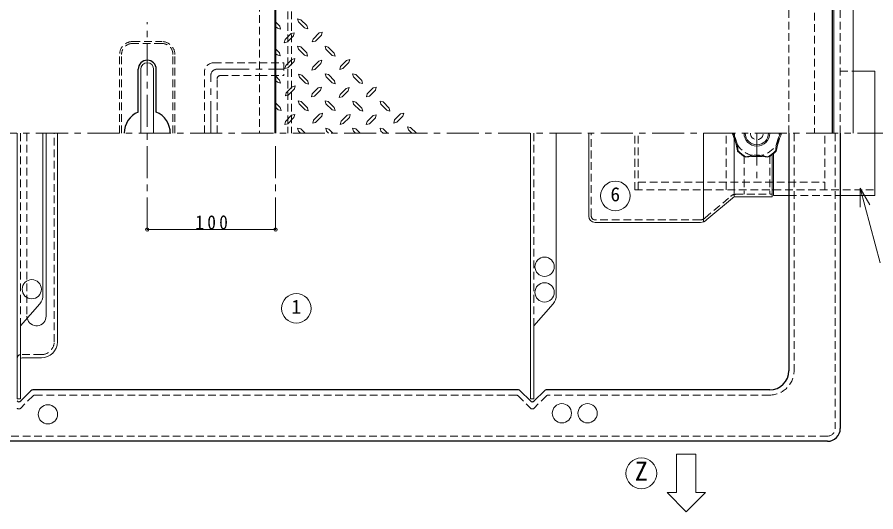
# Model space of a CAD drawing. Units: millimetres at full size, sheet at 1:5; details may follow other scales. Extents: x -1061 to 964, y -679 to 726.
# Drawn here: x -394 to 275, y 27 to 413 of the extents above; entities that cross this region are included whole.
import ezdxf
from ezdxf.enums import TextEntityAlignment as Align

# ---------------------------------------------------------------- set-up
doc = ezdxf.new("R2010")
doc.units = ezdxf.units.MM
doc.header["$LTSCALE"] = 5
doc.header["$PDMODE"] = 32
doc.header["$PDSIZE"] = 2.5
doc.linetypes.add('CHAIN1', pattern=[8, 5, -1, 1, -1])
doc.linetypes.add('DASHED1', pattern=[1.8, 1.2, -0.6])
doc.layers.add('0-0', color=4, linetype='Continuous', lineweight=9)
doc.styles.add('ＭＳ ゴシック', font='')
doc.styles.get('ＭＳ ゴシック').set_extended_font_data('MS Gothic')

msp = doc.modelspace()

# ---------------------------------------------------------------- linework, layer by layer
at = {"layer": '0-0', "color": 7, "lineweight": 18}
for p, q in [((257.099, 572.457), (257.099, 322.457)), ((242.099, 557.457), (242.099, 322.457)), ((-297.901, 322.457), (-297.901, 372.457)), ((-287.901, 322.457), (-287.901, 372.457)), ((274.099, 370.957), (257.099, 370.957)), ((274.099, 370.957), (274.099, 273.957)), ((-394.151, 115.457), (-394.151, 322.457)), ((-374.151, 322.457), (-374.151, 196.214)), ((5.849, 115.457), (5.849, 322.457)), ((25.849, 196.214), (25.849, 322.457)), ((51.099, 322.457), (51.099, 257.957)), ((194.099, 305.836), (194.099, 272.907)), ((195.099, 306.625), (195.099, 273.957)), ((262.657, 279.8), (270.157, 266.809)), ((262.657, 279.8), (278.256, 221.583)), ((262.657, 279.8), (262.657, 264.8)), ((143.173, 255.166), (163.211, 271.96)), ((165.398, 272.907), (194.099, 272.907)), ((207.099, 273.957), (195.099, 273.957)), ((274.099, 273.957), (247.099, 273.957)), ((56.099, 252.957), (138.07, 252.957)), ((-376.625, 189.629), (-391.651, 172.457)), ((23.375, 189.629), (8.349, 172.457)), ((-391.651, 115.457), (-391.651, 172.457)), ((8.349, 115.457), (8.349, 172.457)), ((-394.151, 115.457), (-391.651, 115.457)), ((5.849, 115.457), (8.349, 115.457))]:
    msp.add_line(p, q, dxfattribs=at)
at = {"layer": '0-0', "color": 1, "lineweight": 40}
msp.add_line((-192.901, 322.457), (-192.901, 556.457), dxfattribs=at)
at = {"layer": '0-0', "color": 5, "lineweight": 25}
for p, q in [((241.099, 322.457), (241.099, 556.457)), ((-299.901, 339.04), (-299.901, 372.457)), ((-285.901, 339.04), (-285.901, 372.457)), ((207.099, 322.457), (207.099, 137.457)), ((247.099, 322.457), (247.099, 92.457)), ((-383.486, 121.871), (-391.486, 113.871)), ((-3.729, 122.457), (-382.072, 122.457)), ((-2.315, 121.871), (5.685, 113.871)), ((16.514, 121.871), (8.514, 113.871)), ((192.099, 122.457), (17.928, 122.457)), ((237.099, 82.457), (-622.901, 82.457))]:
    msp.add_line(p, q, dxfattribs=at)
at = {"layer": '0-0', "linetype": 'DASHED1'}
for p, q in [((247.099, 322.457), (247.099, 552.457)), ((227.099, 542.457), (227.099, 322.457)), ((-183.401, 516.457), (-183.401, 322.457)), ((207.099, 322.457), (207.099, 507.457)), ((-205.401, 377.457), (-186.401, 377.457)), ((-186.401, 377.457), (-186.401, 367.457)), ((247.099, 370.957), (257.099, 370.957)), ((-205.401, 367.457), (-186.401, 367.457)), ((-391.651, 172.457), (-391.651, 322.457)), ((-386.651, 322.457), (-386.651, 179.957)), ((-365.401, 159.957), (-365.401, 322.457)), ((8.349, 172.457), (8.349, 322.457)), ((53.099, 257.957), (53.099, 322.457)), ((87.099, 278.457), (87.099, 322.457)), ((89.599, 278.457), (89.599, 322.457)), ((158.099, 278.457), (158.099, 322.457)), ((235.099, 278.457), (235.099, 322.457)), ((172.099, 304.561), (172.099, 274.907)), ((192.099, 304.561), (192.099, 274.907)), ((89.599, 284.457), (235.099, 284.457)), ((87.099, 278.457), (194.099, 278.457)), ((165.398, 274.907), (194.099, 274.907)), ((195.099, 278.457), (274.099, 278.457)), ((141.715, 256.534), (161.752, 273.329)), ((207.099, 273.957), (247.099, 273.957)), ((138.07, 254.957), (56.099, 254.957)), ((-375.401, 149.957), (-391.651, 149.957))]:
    msp.add_line(p, q, dxfattribs=at)
at = {"layer": '0-0', "color": 7, "linetype": 'DASHED1', "lineweight": 18}
for p, q in [((-180.401, 516.457), (-180.401, 322.457)), ((-205.401, 513.457), (-205.401, 322.457)), ((-304.401, 393.957), (-281.401, 393.957)), ((-281.401, 392.457), (-304.401, 392.457)), ((-314.401, 322.457), (-314.401, 383.957)), ((-312.901, 322.457), (-312.901, 383.957)), ((-272.901, 322.457), (-272.901, 383.957)), ((-271.401, 322.457), (-271.401, 383.957)), ((-240.901, 377.457), (-205.401, 377.457)), ((-248.401, 322.457), (-248.401, 369.957)), ((-238.401, 322.457), (-238.401, 364.957)), ((-235.901, 367.457), (-205.401, 367.457)), ((211.099, 322.457), (211.099, 137.457)), ((243.099, 322.457), (243.099, 92.457)), ((-381.83, 117.871), (-391.486, 108.214)), ((-5.386, 118.457), (-380.415, 118.457)), ((-3.972, 117.871), (5.685, 108.214)), ((18.17, 117.871), (8.514, 108.214)), ((192.099, 118.457), (19.585, 118.457)), ((237.099, 86.457), (-622.901, 86.457))]:
    msp.add_line(p, q, dxfattribs=at)
at = {"layer": '0-0', "linetype": 'CHAIN1'}
for p, q in [((-292.901, 247.457), (-292.901, 408.957)), ((-238.401, 372.457), (-186.401, 372.457)), ((-243.401, 322.457), (-243.401, 367.457)), ((-699.567, 322.457), (432.099, 322.457)), ((182.099, 322.457), (182.099, 287.457)), ((-192.901, 312.457), (-192.901, 247.457))]:
    msp.add_line(p, q, dxfattribs=at)
at = {"layer": '0-0'}
for p, q in [((-189.638, 406.082), (-192.901, 409.475)), ((-175.688, 411.707), (-173.288, 411.032)), ((-175.013, 409.307), (-175.688, 411.707)), ((-170.288, 404.582), (-175.013, 409.307)), ((-168.563, 406.382), (-173.288, 411.032)), ((-191.363, 404.282), (-192.901, 405.819)), ((-191.363, 404.282), (-188.963, 403.682)), ((-189.638, 406.082), (-188.963, 403.682)), ((-170.288, 404.582), (-167.888, 403.982)), ((-168.563, 406.382), (-167.888, 403.982)), ((-186.113, 393.107), (-185.438, 395.507)), ((-180.788, 400.232), (-185.438, 395.507)), ((-178.988, 398.507), (-183.713, 393.707)), ((-180.788, 400.232), (-178.388, 400.832)), ((-178.988, 398.507), (-178.388, 400.832)), ((-158.888, 400.682), (-163.613, 395.957)), ((-157.163, 398.957), (-161.888, 394.232)), ((-158.888, 400.682), (-156.488, 401.357)), ((-157.163, 398.957), (-156.488, 401.357)), ((-189.938, 385.307), (-192.901, 388.269)), ((-183.713, 393.707), (-186.113, 393.107)), ((-175.688, 390.407), (-173.288, 389.807)), ((-175.088, 388.082), (-175.688, 390.407)), ((-170.288, 383.282), (-175.088, 388.082)), ((-168.563, 385.082), (-173.288, 389.807)), ((-154.238, 390.332), (-151.838, 389.657)), ((-153.638, 387.932), (-154.238, 390.332)), ((-147.188, 384.932), (-151.838, 389.657)), ((-191.738, 383.507), (-192.901, 384.669)), ((-191.738, 383.507), (-189.338, 382.907)), ((-189.938, 385.307), (-189.338, 382.907)), ((-170.288, 383.282), (-167.963, 382.682)), ((-168.563, 385.082), (-167.963, 382.682)), ((-148.913, 383.207), (-153.638, 387.932)), ((-148.913, 383.207), (-146.513, 382.532)), ((-147.188, 384.932), (-146.513, 382.532)), ((-185.663, 372.932), (-184.988, 375.332)), ((-180.338, 380.057), (-184.988, 375.332)), ((-178.538, 378.332), (-183.263, 373.532)), ((-180.338, 380.057), (-177.938, 380.657)), ((-178.538, 378.332), (-177.938, 380.657)), ((-159.263, 378.707), (-163.988, 373.982)), ((-157.538, 376.982), (-162.263, 372.257)), ((-159.263, 378.707), (-156.863, 379.382)), ((-157.538, 376.982), (-156.863, 379.382)), ((-137.513, 379.307), (-142.238, 374.582)), ((-137.513, 379.307), (-135.113, 379.982)), ((-135.788, 377.582), (-135.113, 379.982)), ((-183.263, 373.532), (-185.663, 372.932)), ((-174.938, 368.582), (-172.538, 367.907)), ((-174.338, 366.182), (-174.938, 368.582)), ((-154.163, 368.882), (-151.763, 368.207)), ((-153.488, 366.482), (-154.163, 368.882)), ((-147.038, 363.482), (-151.763, 368.207)), ((-132.863, 368.882), (-130.463, 368.282)), ((-132.263, 366.557), (-132.863, 368.882)), ((-125.738, 363.557), (-130.463, 368.282)), ((-189.713, 364.007), (-192.901, 367.194)), ((-191.438, 362.207), (-192.901, 363.669)), ((-191.438, 362.207), (-189.038, 361.607)), ((-189.713, 364.007), (-189.038, 361.607)), ((-169.538, 361.457), (-174.338, 366.182)), ((-167.813, 363.182), (-172.538, 367.907)), ((-169.538, 361.457), (-167.213, 360.782)), ((-167.813, 363.182), (-167.213, 360.782)), ((-148.763, 361.757), (-153.488, 366.482)), ((-148.763, 361.757), (-146.363, 361.082)), ((-147.038, 363.482), (-146.363, 361.082)), ((-127.463, 361.832), (-132.263, 366.557)), ((-127.463, 361.832), (-125.138, 361.157)), ((-125.738, 363.557), (-125.138, 361.157)), ((-179.963, 358.757), (-184.688, 354.032)), ((-178.238, 357.032), (-182.963, 352.307)), ((-179.963, 358.757), (-177.563, 359.432)), ((-178.238, 357.032), (-177.563, 359.432)), ((-159.638, 357.932), (-164.288, 353.207)), ((-157.838, 356.207), (-162.563, 351.407)), ((-159.638, 357.932), (-157.238, 358.532)), ((-157.838, 356.207), (-157.238, 358.532)), ((-137.963, 357.407), (-142.688, 352.682)), ((-136.238, 355.682), (-140.963, 350.957)), ((-137.963, 357.407), (-135.563, 358.082)), ((-136.238, 355.682), (-135.563, 358.082)), ((-116.813, 357.932), (-121.538, 353.207)), ((-115.088, 356.207), (-119.813, 351.407)), ((-116.813, 357.932), (-114.413, 358.532)), ((-115.088, 356.207), (-114.413, 358.532)), ((-164.963, 350.807), (-164.288, 353.207)), ((-162.563, 351.407), (-164.963, 350.807)), ((-143.288, 350.282), (-142.688, 352.682)), ((-140.963, 350.957), (-143.288, 350.282)), ((-122.138, 350.807), (-121.538, 353.207)), ((-119.813, 351.407), (-122.138, 350.807)), ((-189.263, 342.557), (-192.901, 346.194)), ((-190.988, 340.757), (-192.901, 342.942)), ((-189.263, 342.557), (-188.588, 340.157)), ((-175.238, 347.732), (-172.838, 347.132)), ((-174.563, 345.407), (-175.238, 347.732)), ((-169.838, 340.682), (-174.563, 345.407)), ((-168.113, 342.407), (-172.838, 347.132)), ((-168.113, 342.407), (-167.438, 340.007)), ((-154.238, 347.882), (-151.838, 347.207)), ((-153.638, 345.482), (-154.238, 347.882)), ((-148.913, 340.757), (-153.638, 345.482)), ((-147.188, 342.557), (-151.838, 347.207)), ((-147.188, 342.557), (-146.513, 340.157)), ((-132.713, 347.432), (-130.313, 346.832)), ((-132.113, 345.107), (-132.713, 347.432)), ((-127.313, 340.382), (-132.113, 345.107)), ((-125.588, 342.107), (-130.313, 346.832)), ((-125.588, 342.107), (-124.988, 339.707)), ((-106.088, 340.382), (-110.813, 345.182)), ((-104.363, 342.182), (-109.088, 346.907)), ((-104.363, 342.182), (-103.763, 339.782)), ((-190.988, 340.757), (-188.588, 340.157)), ((-180.413, 336.482), (-185.138, 331.757)), ((-178.688, 334.757), (-183.413, 329.957)), ((-180.413, 336.482), (-178.013, 337.082)), ((-178.688, 334.757), (-178.013, 337.082)), ((-169.838, 340.682), (-167.438, 340.007)), ((-158.663, 337.457), (-163.388, 332.732)), ((-156.863, 335.732), (-161.663, 330.932)), ((-158.663, 337.457), (-156.263, 338.057)), ((-156.863, 335.732), (-156.263, 338.057)), ((-148.913, 340.757), (-146.513, 340.157)), ((-137.138, 336.557), (-141.863, 331.832)), ((-135.413, 334.832), (-140.138, 330.032)), ((-137.138, 336.557), (-134.738, 337.157)), ((-135.413, 334.832), (-134.738, 337.157)), ((-127.313, 340.382), (-124.988, 339.707)), ((-116.888, 336.332), (-121.538, 331.607)), ((-116.888, 336.332), (-114.488, 336.932)), ((-115.088, 334.607), (-114.488, 336.932)), ((-106.088, 340.382), (-103.763, 339.782)), ((-95.438, 337.607), (-100.163, 332.882)), ((-93.638, 335.882), (-98.438, 331.082)), ((-95.438, 337.607), (-93.038, 338.207)), ((-93.638, 335.882), (-93.038, 338.207)), ((-185.813, 329.357), (-185.138, 331.757)), ((-183.413, 329.957), (-185.813, 329.357)), ((-163.988, 330.332), (-163.388, 332.732)), ((-161.663, 330.932), (-163.988, 330.332)), ((-100.763, 330.482), (-100.163, 332.882)), ((-98.438, 331.082), (-100.763, 330.482)), ((-371.651, 322.457), (-371.651, 179.957)), ((-362.901, 159.957), (-362.901, 322.457)), ((-175.688, 326.507), (-173.288, 325.832)), ((-175.013, 324.107), (-175.688, 326.507)), ((-173.363, 322.457), (-175.013, 324.107)), ((-169.913, 322.457), (-173.288, 325.832)), ((-153.788, 326.357), (-151.388, 325.757)), ((-153.188, 324.032), (-153.788, 326.357)), ((-151.613, 322.457), (-153.188, 324.032)), ((-148.215, 322.457), (-151.388, 325.757)), ((-132.863, 326.507), (-130.463, 325.832)), ((-132.263, 324.107), (-132.863, 326.507)), ((-130.613, 322.457), (-132.263, 324.107)), ((-127.088, 322.457), (-130.463, 325.832)), ((-105.713, 322.457), (-109.088, 325.832)), ((-86.738, 322.457), (-89.438, 325.157)), ((-83.18, 322.457), (-87.713, 326.882)), ((140.538, 322.457), (140.538, 253.406)), ((164.34, 318.751), (164.34, 272.714)), ((195.099, 278.457), (194.099, 278.457)), ((-192.901, 247.457), (-292.901, 247.457)), ((-375.401, 147.457), (-390.401, 147.457)), ((119.599, 72.457), (134.599, 72.457)), ((119.599, 42.457), (119.599, 72.457)), ((134.599, 42.457), (134.599, 72.457)), ((112.099, 42.457), (119.599, 42.457)), ((134.599, 42.457), (142.099, 42.457))]:
    msp.add_line(p, q, dxfattribs=at)
for points in [[(-161.888, 394.232), (-164.288, 393.632), (-163.613, 395.957)], [(-135.788, 377.582), (-140.513, 372.857), (-142.838, 372.182), (-142.238, 374.582)], [(-162.263, 372.257), (-164.663, 371.657), (-163.988, 373.982)], [(-182.963, 352.307), (-185.288, 351.632), (-184.688, 354.032)], [(-110.813, 345.182), (-111.488, 347.507), (-109.088, 346.907)], [(-115.088, 334.607), (-119.813, 329.807), (-122.213, 329.207), (-121.538, 331.607)], [(-140.138, 330.032), (-142.463, 329.432), (-141.863, 331.832)], [(-109.163, 322.457), (-110.813, 324.107), (-111.488, 326.432), (-109.088, 325.832)], [(-89.438, 325.157), (-90.113, 327.557), (-87.713, 326.882)], [(142.099, 42.457), (127.099, 27.457), (112.099, 42.457)]]:
    msp.add_lwpolyline(points, dxfattribs=at)
at = {"layer": '0-0', "color": 7, "lineweight": 18}
for centre, radius in [((71.781, 273.663), 11.5), ((-176.732, 186.035), 11.5), ((92.099, 57.457), 12)]:
    msp.add_circle(centre, radius, dxfattribs=at)
at = {"layer": '0-0'}
for centre in [(16.718, 218.492), (-382.855, 200.96), (16.718, 198.492), (-370.267, 103.442), (30.197, 104.267), (50.197, 104.267)]:
    msp.add_circle(centre, 7.5, dxfattribs=at)
at = {"layer": '0-0', "color": 7, "linetype": 'DASHED1', "lineweight": 18}
for centre, radius, start, end in [((-304.401, 383.957), 10, 90, 180), ((-304.401, 383.957), 8.5, 90, 180), ((-281.401, 383.957), 10, 0, 90), ((-281.401, 383.957), 8.5, 0, 90), ((-240.901, 369.957), 7.5, 90, 180), ((-235.901, 364.957), 2.5, 90, 180), ((192.099, 137.457), 19, 270, 0), ((-380.415, 116.457), 2, 90, 135), ((-5.386, 116.457), 2, 45, 90), ((19.585, 116.457), 2, 90, 135), ((-392.901, 109.628), 2, 225, 315), ((7.099, 109.628), 2, 225, 315), ((237.099, 92.457), 6, 270, 0)]:
    msp.add_arc(centre, radius, start, end, dxfattribs=at)
at = {"layer": '0-0', "color": 5, "lineweight": 25}
for centre, radius, start, end in [((-292.901, 372.457), 7, 0, 180), ((-292.901, 322.457), 18, 112.88538, 180), ((-292.901, 322.457), 18, 0, 67.11462), ((192.099, 137.457), 15, 270, 0), ((-382.072, 120.457), 2, 90, 135), ((-3.729, 120.457), 2, 45, 90), ((17.928, 120.457), 2, 90, 135), ((-392.901, 115.285), 2, 225, 315), ((7.099, 115.285), 2, 225, 315), ((237.099, 92.457), 10, 270, 0)]:
    msp.add_arc(centre, radius, start, end, dxfattribs=at)
at = {"layer": '0-0', "color": 7, "lineweight": 18}
for centre, radius, start, end in [((-292.901, 372.457), 5, 0, 180), ((112.718, 299.913), 54.951, 9.11306, 24.21987), ((138.28, 308.219), 29.075, 1.44958, 29.32092), ((182.099, 322.457), 9, 180, 360), ((225.919, 308.219), 29.075, 150.67908, 178.55042), ((251.48, 299.913), 54.951, 155.78013, 170.88694), ((182.099, 322.457), 20.5, 222.46304, 245.53696), ((182.099, 322.457), 20, 222.46304, 245.53696), ((182.099, 322.457), 20, 294.46304, 317.53696), ((182.099, 322.457), 20.5, 294.46304, 317.53696), ((182.099, 249.505), 54.951, 81.11306, 98.88694), ((182.099, 276.382), 29.075, 73.44958, 106.55042), ((165.398, 269.907), 3, 90, 136.80874), ((56.099, 257.957), 5, 180, 270), ((138.07, 259.957), 7, 270, 316.80874), ((-384.151, 196.214), 10, 318.81407, 0), ((15.849, 196.214), 10, 318.81407, 0)]:
    msp.add_arc(centre, radius, start, end, dxfattribs=at)
at = {"layer": '0-0', "linetype": 'CHAIN1'}
msp.add_arc((-238.401, 367.457), 5, 90, 180, dxfattribs=at)
at = {"layer": '0-0', "linetype": 'DASHED1'}
for centre, radius, start, end in [((182.099, 322.457), 17.5, 180, 360), ((182.099, 322.457), 5, 180, 360), ((165.398, 269.907), 5, 90, 136.80874), ((56.099, 257.957), 3, 180, 270), ((138.07, 259.957), 5, 270, 316.80874), ((-379.151, 179.957), 7.5, 180, 192.24511), ((-375.401, 159.957), 10, 270, 0), ((-391.651, 147.457), 2.5, 90, 180)]:
    msp.add_arc(centre, radius, start, end, dxfattribs=at)
at = {"layer": '0-0'}
for centre, radius, start, end in [((182.099, 322.457), 10, 180, 360), ((-379.151, 179.957), 7.5, 192.24511, 0), ((-375.401, 159.957), 12.5, 270, 0), ((-390.401, 146.207), 1.25, 90, 180)]:
    msp.add_arc(centre, radius, start, end, dxfattribs=at)
for p in [(-292.901, 247.457), (-192.901, 247.457)]:
    msp.add_point(p, dxfattribs=at)

# ---------------------------------------------------------------- texts
at = {"layer": '0-0', "color": 7, "style": 'ＭＳ ゴシック'}
for s, height, p in [('6', 11, (68.031, 266.163)), ('1', 11, (-180.482, 178.535)), ('Z', 14.66, (87.099, 47.457))]:
    msp.add_text(s, height=height, dxfattribs=at).set_placement(p, align=Align.BOTTOM_LEFT)
at = {"layer": '0-0', "color": 7, "insert": (-255.401, 247.457), "char_height": 11, "attachment_point": 7, "style": 'ＭＳ ゴシック'}
msp.add_mtext('\\T1.38;\\W0.9;100', dxfattribs=at)

doc.saveas('drawing.dxf')
